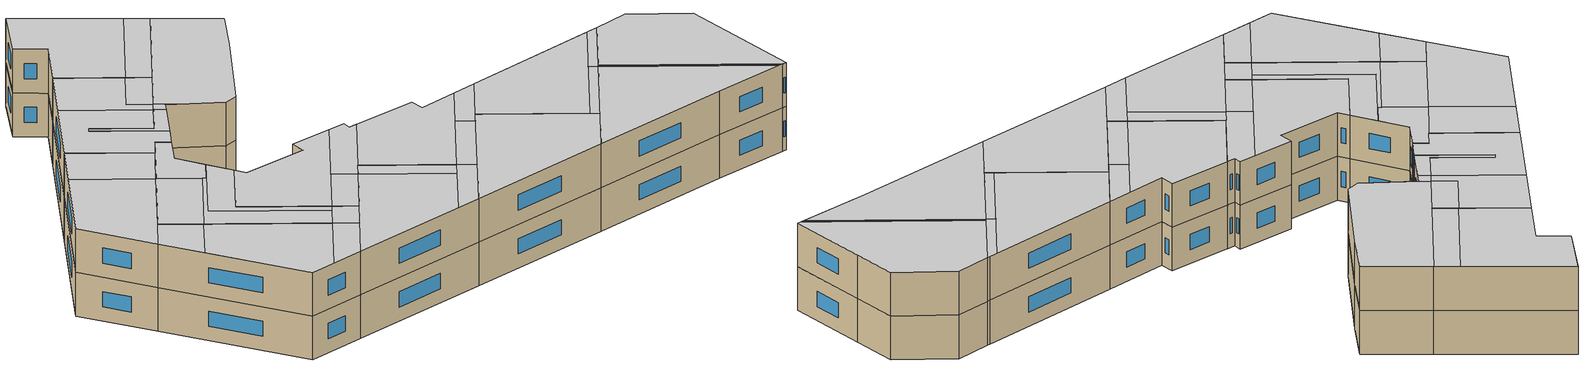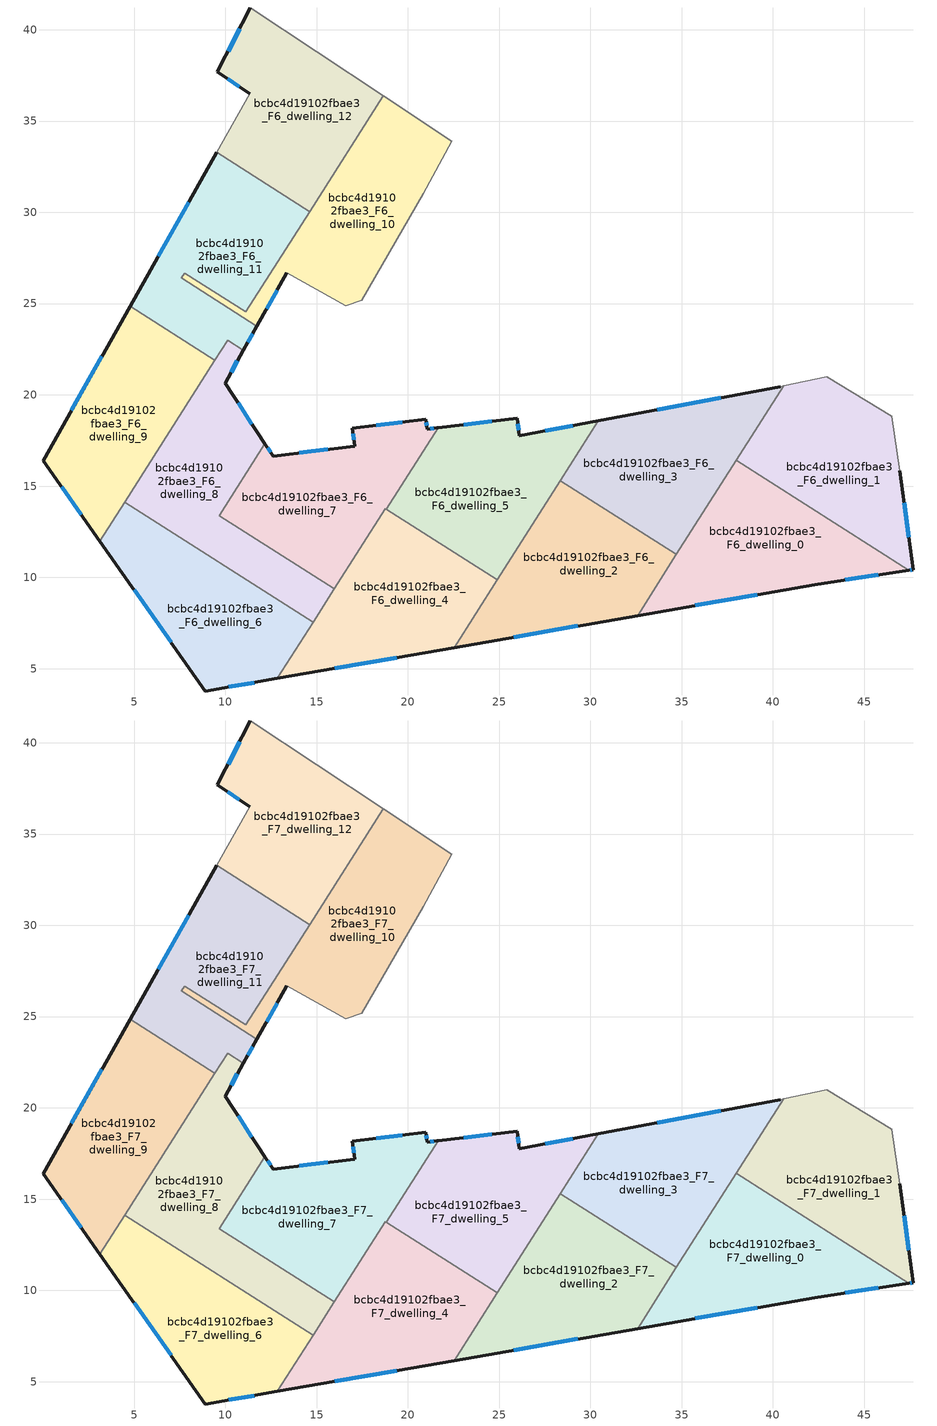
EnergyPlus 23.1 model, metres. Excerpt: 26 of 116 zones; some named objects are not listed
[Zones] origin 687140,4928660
bcbc4d19102fbae3_F6_dwelling_0
 floor to bcbc4d19102fbae3_F5_dwelling_0 (EU_floor_Construction): 47.45,10.39 42.3,9.61 32.59,7.91 38,16.41 z18
 wall outside (EU_wall_Construction): 32.59,7.91 42.3,9.61 47.45,10.39 z18:21
 wall to bcbc4d19102fbae3_F6_dwelling_1 (EU_wall_Construction): 47.45,10.39 38,16.41 z18:21
 wall to bcbc4d19102fbae3_F6_dwelling_3 (EU_wall_Construction): 38,16.41 34.72,11.26 z18:21
 wall to bcbc4d19102fbae3_F6_dwelling_2 (EU_wall_Construction): 34.72,11.26 32.59,7.91 z18:21
 window (EU_Window_Construction): 43.98,9.86 45.78,10.13 / 35.75,8.46 39.14,9.05 z18.98:20.02
bcbc4d19102fbae3_F6_dwelling_1
 floor to bcbc4d19102fbae3_F5_dwelling_1 (EU_floor_Construction): 46.51,18.82 46.95,15.85 47.69,10.42 47.45,10.39 38,16.41 40.6,20.5 42.95,20.98 z18
 wall outside (EU_wall_Construction): 47.45,10.39 47.69,10.42 46.95,15.85 z18:21
 wall adiabatic (EU_wall_Construction): 46.95,15.85 46.51,18.82 42.95,20.98 40.6,20.5 z18:21
 wall to bcbc4d19102fbae3_F6_dwelling_3 (EU_wall_Construction): 40.6,20.5 38,16.41 z18:21
 window (EU_Window_Construction): 47.45,12.19 47.19,14.09 / 47.53,10.4 47.61,10.41 z18.98:20.02
bcbc4d19102fbae3_F6_dwelling_10
 floor to bcbc4d19102fbae3_F5_dwelling_10 (EU_floor_Construction): 22.4,33.89 20.85,31.01 17.48,25.2 16.6,24.88 13.36,26.7 11.73,23.77 7.6,26.4 7.77,26.67 11.12,24.54 18.65,36.38 z18
 wall outside (EU_wall_Construction): 11.73,23.77 13.36,26.7 z18:21
 wall adiabatic (EU_wall_Construction): 13.36,26.7 16.6,24.88 17.48,25.2 20.85,31.01 22.4,33.89 18.65,36.38 z18:21
 wall to bcbc4d19102fbae3_F6_dwelling_11 (EU_wall_Construction): 14.62,30.04 11.12,24.54 7.77,26.67 7.6,26.4 11.73,23.77 z18:21
 wall to bcbc4d19102fbae3_F6_dwelling_12 (EU_wall_Construction): 18.65,36.38 14.62,30.04 z18:21
 window (EU_Window_Construction): 12.26,24.72 12.83,25.74 z18.98:20.02
bcbc4d19102fbae3_F6_dwelling_11
 floor to bcbc4d19102fbae3_F5_dwelling_11 (EU_floor_Construction): 14.62,30.04 11.12,24.54 7.77,26.67 7.6,26.4 11.73,23.77 11,22.45 10.14,23 9.43,21.89 4.79,24.85 9.53,33.28 z18
 wall outside (EU_wall_Construction): 11,22.45 11.73,23.77 / 9.53,33.28 4.79,24.85 z18:21
 wall to bcbc4d19102fbae3_F6_dwelling_8 (EU_wall_Construction): 9.43,21.89 10.14,23 11,22.45 z18:21
 wall to bcbc4d19102fbae3_F6_dwelling_9 (EU_wall_Construction): 4.79,24.85 9.43,21.89 z18:21
 wall to bcbc4d19102fbae3_F6_dwelling_12 (EU_wall_Construction): 14.62,30.04 9.53,33.28 z18:21
 window (EU_Window_Construction): 11.24,22.88 11.49,23.34 / 7.99,30.54 6.33,27.59 z18.98:20.02
bcbc4d19102fbae3_F6_dwelling_12
 floor to bcbc4d19102fbae3_F5_dwelling_12 (EU_floor_Construction): 18.65,36.38 14.62,30.04 9.53,33.28 11.34,36.5 9.56,37.7 11.37,41.19 z18
 wall outside (EU_wall_Construction): 11.37,41.19 9.56,37.7 11.34,36.5 z18:21
 wall adiabatic (EU_wall_Construction): 11.34,36.5 9.53,33.28 / 18.65,36.38 11.37,41.19 z18:21
 window (EU_Window_Construction): 10.14,37.31 10.77,36.89 / 10.79,40.06 10.15,38.83 z18.98:20.02
bcbc4d19102fbae3_F6_dwelling_2
 floor to bcbc4d19102fbae3_F5_dwelling_2 (EU_floor_Construction): 34.72,11.26 32.59,7.91 22.53,6.15 28.36,15.31 z18
 wall outside (EU_wall_Construction): 22.53,6.15 32.59,7.91 z18:21
 wall to bcbc4d19102fbae3_F6_dwelling_3 (EU_wall_Construction): 34.72,11.26 28.36,15.31 z18:21
 wall to bcbc4d19102fbae3_F6_dwelling_5 (EU_wall_Construction): 28.36,15.31 24.89,9.86 z18:21
 wall to bcbc4d19102fbae3_F6_dwelling_4 (EU_wall_Construction): 24.89,9.86 22.53,6.15 z18:21
 window (EU_Window_Construction): 25.8,6.72 29.32,7.34 z18.98:20.02
bcbc4d19102fbae3_F6_dwelling_3
 floor to bcbc4d19102fbae3_F5_dwelling_3 (EU_floor_Construction): 40.6,20.5 34.72,11.26 28.36,15.31 30.44,18.57 40.39,20.45 z18
 wall outside (EU_wall_Construction): 40.39,20.45 30.44,18.57 z18:21
 wall adiabatic (EU_wall_Construction): 40.6,20.5 40.39,20.45 z18:21
 wall to bcbc4d19102fbae3_F6_dwelling_5 (EU_wall_Construction): 30.44,18.57 28.36,15.31 z18:21
 window (EU_Window_Construction): 37.16,19.84 33.67,19.18 z18.98:20.02
bcbc4d19102fbae3_F6_dwelling_4
 floor to bcbc4d19102fbae3_F5_dwelling_4 (EU_floor_Construction): 24.89,9.86 22.53,6.15 12.86,4.46 18.78,13.75 z18
 wall outside (EU_wall_Construction): 12.86,4.46 22.53,6.15 z18:21
 wall to bcbc4d19102fbae3_F6_dwelling_7 (EU_wall_Construction): 18.82,13.73 18.78,13.75 15.98,9.36 z18:21
 wall to bcbc4d19102fbae3_F6_dwelling_5 (EU_wall_Construction): 24.89,9.86 18.82,13.73 z18:21
 wall to bcbc4d19102fbae3_F6_dwelling_6 (EU_wall_Construction): 14.81,7.53 12.86,4.46 z18:21
 wall to bcbc4d19102fbae3_F6_dwelling_8 (EU_wall_Construction): 15.98,9.36 14.81,7.53 z18:21
 window (EU_Window_Construction): 16,5.01 19.39,5.6 z18.98:20.02
bcbc4d19102fbae3_F6_dwelling_5
 floor to bcbc4d19102fbae3_F5_dwelling_5 (EU_floor_Construction): 30.44,18.57 24.89,9.86 18.82,13.73 21.66,18.2 25.99,18.72 26.11,17.75 z18
 wall outside (EU_wall_Construction): 30.44,18.57 26.11,17.75 25.99,18.72 21.66,18.2 z18:21
 wall to bcbc4d19102fbae3_F6_dwelling_7 (EU_wall_Construction): 21.66,18.2 18.82,13.73 z18:21
 window (EU_Window_Construction): 26.07,18.07 26.03,18.41 / 29.03,18.31 27.52,18.02 / 24.58,18.55 23.07,18.37 z18.98:20.02
bcbc4d19102fbae3_F6_dwelling_6
 floor to bcbc4d19102fbae3_F5_dwelling_6 (EU_floor_Construction): 14.81,7.53 12.86,4.46 8.91,3.78 3.13,11.99 4.48,14.11 z18
 wall outside (EU_wall_Construction): 3.13,11.99 8.91,3.78 12.86,4.46 z18:21
 wall to bcbc4d19102fbae3_F6_dwelling_8 (EU_wall_Construction): 14.81,7.53 4.48,14.11 z18:21
 wall to bcbc4d19102fbae3_F6_dwelling_9 (EU_wall_Construction): 4.48,14.11 3.13,11.99 z18:21
 window (EU_Window_Construction): 5.01,9.32 7.03,6.45 / 10.2,4 11.58,4.24 z18.98:20.02
bcbc4d19102fbae3_F6_dwelling_7
 floor to bcbc4d19102fbae3_F5_dwelling_7 (EU_floor_Construction): 21.66,18.2 18.82,13.73 18.78,13.75 15.98,9.36 9.67,13.38 12.17,17.33 12.62,16.64 17.05,17.18 17.08,17.18 17.08,17.22 16.96,18.17 20.99,18.67 21.06,18.12 21.6,18.19 z18
 wall outside (EU_wall_Construction): 21.66,18.2 21.6,18.19 21.06,18.12 20.99,18.67 16.96,18.17 17.08,17.22 17.08,17.18 17.05,17.18 12.62,16.64 12.17,17.33 z18:21
 wall to bcbc4d19102fbae3_F6_dwelling_8 (EU_wall_Construction): 12.17,17.33 9.67,13.38 15.98,9.36 z18:21
 window (EU_Window_Construction): 12.48,16.87 12.32,17.1 / 15.61,17.01 14.06,16.82 / 17,17.87 17.04,17.53 / 19.68,18.51 18.27,18.33 / 21.04,18.3 21.02,18.49 / 21.42,18.17 21.24,18.15 z18.98:20.02
bcbc4d19102fbae3_F6_dwelling_8
 floor to bcbc4d19102fbae3_F5_dwelling_8 (EU_floor_Construction): 11,22.45 9.98,20.63 12.17,17.33 9.67,13.38 15.98,9.36 14.81,7.53 4.48,14.11 10.14,23 z18
 wall outside (EU_wall_Construction): 12.17,17.33 9.98,20.63 11,22.45 z18:21
 wall to bcbc4d19102fbae3_F6_dwelling_9 (EU_wall_Construction): 9.43,21.89 4.48,14.11 z18:21
 window (EU_Window_Construction): 10.31,21.23 10.67,21.86 / 11.46,18.4 10.7,19.56 z18.98:20.02
bcbc4d19102fbae3_F6_dwelling_9
 floor to bcbc4d19102fbae3_F5_dwelling_9 (EU_floor_Construction): 9.43,21.89 3.13,11.99 0.02,16.39 4.79,24.85 z18
 wall outside (EU_wall_Construction): 4.79,24.85 0.02,16.39 3.13,11.99 z18:21
 window (EU_Window_Construction): 3.24,22.1 1.57,19.15 / 1.03,14.96 2.12,13.42 z18.98:20.02
bcbc4d19102fbae3_F7_dwelling_0
 floor to bcbc4d19102fbae3_F6_dwelling_0 (EU_floor_Construction): 47.45,10.39 42.3,9.61 32.59,7.91 38,16.41 z21
 wall outside (EU_wall_Construction): 32.59,7.91 42.3,9.61 47.45,10.39 z21:24
 wall to bcbc4d19102fbae3_F7_dwelling_1 (EU_wall_Construction): 47.45,10.39 38,16.41 z21:24
 wall to bcbc4d19102fbae3_F7_dwelling_3 (EU_wall_Construction): 38,16.41 34.72,11.26 z21:24
 wall to bcbc4d19102fbae3_F7_dwelling_2 (EU_wall_Construction): 34.72,11.26 32.59,7.91 z21:24
 window (EU_Window_Construction): 43.98,9.86 45.78,10.13 / 35.75,8.46 39.14,9.05 z21.98:23.02
 ceiling adiabatic (EU_roof_Construction): 47.22,10.35 37.91,16.27 32.59,7.91 42.3,9.61 z24
 ceiling to bcbc4d19102fbae3_F8_dwelling_1 (EU_floor_Construction): 47.45,10.39 38,16.41 37.91,16.27 47.22,10.35 z24
bcbc4d19102fbae3_F7_dwelling_1
 floor to bcbc4d19102fbae3_F6_dwelling_1 (EU_floor_Construction): 46.51,18.82 46.95,15.85 47.69,10.42 47.45,10.39 38,16.41 40.6,20.5 42.95,20.98 z21
 wall outside (EU_wall_Construction): 47.45,10.39 47.69,10.42 46.95,15.85 z21:24
 wall adiabatic (EU_wall_Construction): 46.95,15.85 46.51,18.82 42.95,20.98 40.6,20.5 z21:24
 wall to bcbc4d19102fbae3_F7_dwelling_3 (EU_wall_Construction): 40.6,20.5 38,16.41 z21:24
 window (EU_Window_Construction): 47.45,12.19 47.19,14.09 / 47.53,10.4 47.61,10.41 z21.98:23.02
 ceiling to bcbc4d19102fbae3_F8_dwelling_1 (EU_floor_Construction): 47.69,10.42 46.95,15.85 46.51,18.82 42.95,20.98 40.6,20.5 38,16.41 47.45,10.39 z24
 roof outside (EU_roof_Construction): 47.69,10.42 46.95,15.85 46.51,18.82 42.95,20.98 40.6,20.5 42.95,20.98 46.51,18.82 46.95,15.85 z24
bcbc4d19102fbae3_F7_dwelling_10
 floor to bcbc4d19102fbae3_F6_dwelling_10 (EU_floor_Construction): 22.4,33.89 20.85,31.01 17.48,25.2 16.6,24.88 13.36,26.7 11.73,23.77 7.6,26.4 7.77,26.67 11.12,24.54 18.65,36.38 z21
 wall outside (EU_wall_Construction): 11.73,23.77 13.36,26.7 z21:24
 wall adiabatic (EU_wall_Construction): 13.36,26.7 16.6,24.88 17.48,25.2 20.85,31.01 22.4,33.89 18.65,36.38 z21:24
 wall to bcbc4d19102fbae3_F7_dwelling_11 (EU_wall_Construction): 14.62,30.04 11.12,24.54 7.77,26.67 7.6,26.4 11.73,23.77 z21:24
 wall to bcbc4d19102fbae3_F7_dwelling_12 (EU_wall_Construction): 18.65,36.38 14.62,30.04 z21:24
 window (EU_Window_Construction): 12.26,24.72 12.83,25.74 z21.98:23.02
 ceiling to bcbc4d19102fbae3_F8_dwelling_9 (EU_floor_Construction): 17.48,25.19 20.85,31.01 22.4,33.89 18.65,36.37 12.77,27.13 14,26.34 16.6,24.88 z24
 ceiling to bcbc4d19102fbae3_F8_dwelling_10 (EU_floor_Construction): 11.73,23.77 13.03,26.1 12.38,26.51 11.12,24.54 7.77,26.67 7.6,26.4 z24
 ceiling to bcbc4d19102fbae3_F8_dwelling_11 (EU_floor_Construction): 14,26.34 12.77,27.13 12.38,26.51 13.03,26.1 13.36,26.7 z24
bcbc4d19102fbae3_F7_dwelling_11
 floor to bcbc4d19102fbae3_F6_dwelling_11 (EU_floor_Construction): 14.62,30.04 11.12,24.54 7.77,26.67 7.6,26.4 11.73,23.77 11,22.45 10.14,23 9.43,21.89 4.79,24.85 9.53,33.28 z21
 wall outside (EU_wall_Construction): 11,22.45 11.73,23.77 / 9.53,33.28 4.79,24.85 z21:24
 wall to bcbc4d19102fbae3_F7_dwelling_8 (EU_wall_Construction): 9.43,21.89 10.14,23 11,22.45 z21:24
 wall to bcbc4d19102fbae3_F7_dwelling_9 (EU_wall_Construction): 4.79,24.85 9.43,21.89 z21:24
 wall to bcbc4d19102fbae3_F7_dwelling_12 (EU_wall_Construction): 14.62,30.04 9.53,33.28 z21:24
 window (EU_Window_Construction): 11.24,22.88 11.49,23.34 / 7.99,30.54 6.33,27.59 z21.98:23.02
 ceiling to bcbc4d19102fbae3_F8_dwelling_10 (EU_floor_Construction): 11,22.45 11.73,23.77 7.6,26.4 7.77,26.67 11.12,24.54 12.38,26.51 7.48,29.63 4.79,24.85 9.43,21.89 10.14,23 z24
 ceiling to bcbc4d19102fbae3_F8_dwelling_9 (EU_floor_Construction): 12.77,27.13 14.62,30.04 13.25,30.92 11.39,28 z24
 ceiling to bcbc4d19102fbae3_F8_dwelling_11 (EU_floor_Construction): 12.77,27.13 11.39,28 13.25,30.92 9.53,33.28 7.48,29.63 12.38,26.51 z24
bcbc4d19102fbae3_F7_dwelling_12
 floor to bcbc4d19102fbae3_F6_dwelling_12 (EU_floor_Construction): 18.65,36.38 14.62,30.04 9.53,33.28 11.34,36.5 9.56,37.7 11.37,41.19 z21
 wall outside (EU_wall_Construction): 11.37,41.19 9.56,37.7 11.34,36.5 z21:24
 wall adiabatic (EU_wall_Construction): 11.34,36.5 9.53,33.28 / 18.65,36.38 11.37,41.19 z21:24
 window (EU_Window_Construction): 10.14,37.31 10.77,36.89 / 10.79,40.06 10.15,38.83 z21.98:23.02
 ceiling to bcbc4d19102fbae3_F8_dwelling_11 (EU_floor_Construction): 13.25,30.92 17.3,37.27 11.37,41.19 9.56,37.7 11.34,36.5 9.53,33.28 z24
 ceiling to bcbc4d19102fbae3_F8_dwelling_9 (EU_floor_Construction): 14.62,30.04 18.65,36.37 17.3,37.27 13.25,30.92 z24
bcbc4d19102fbae3_F7_dwelling_2
 floor to bcbc4d19102fbae3_F6_dwelling_2 (EU_floor_Construction): 34.72,11.26 32.59,7.91 22.53,6.15 28.36,15.31 z21
 wall outside (EU_wall_Construction): 22.53,6.15 32.59,7.91 z21:24
 wall to bcbc4d19102fbae3_F7_dwelling_3 (EU_wall_Construction): 34.72,11.26 28.36,15.31 z21:24
 wall to bcbc4d19102fbae3_F7_dwelling_5 (EU_wall_Construction): 28.36,15.31 24.89,9.86 z21:24
 wall to bcbc4d19102fbae3_F7_dwelling_4 (EU_wall_Construction): 24.89,9.86 22.53,6.15 z21:24
 window (EU_Window_Construction): 25.8,6.72 29.32,7.34 z21.98:23.02
 ceiling adiabatic (EU_roof_Construction): 32.59,7.91 34.72,11.26 28.36,15.31 22.53,6.15 z24
bcbc4d19102fbae3_F7_dwelling_3
 floor to bcbc4d19102fbae3_F6_dwelling_3 (EU_floor_Construction): 40.6,20.5 34.72,11.26 28.36,15.31 30.44,18.57 40.39,20.45 z21
 wall outside (EU_wall_Construction): 40.39,20.45 30.44,18.57 z21:24
 wall adiabatic (EU_wall_Construction): 40.6,20.5 40.39,20.45 z21:24
 wall to bcbc4d19102fbae3_F7_dwelling_5 (EU_wall_Construction): 30.44,18.57 28.36,15.31 z21:24
 window (EU_Window_Construction): 37.16,19.84 33.67,19.18 z21.98:23.02
 ceiling to bcbc4d19102fbae3_F8_dwelling_3 (EU_floor_Construction): 34.19,11.59 39.76,20.33 30.44,18.57 28.36,15.31 z24
 ceiling adiabatic (EU_roof_Construction): 34.72,11.26 37.91,16.27 37.39,16.61 34.19,11.59 z24
 ceiling to bcbc4d19102fbae3_F8_dwelling_1 (EU_floor_Construction): 37.91,16.27 40.6,20.5 40.39,20.45 39.76,20.33 37.39,16.61 z24
bcbc4d19102fbae3_F7_dwelling_4
 floor to bcbc4d19102fbae3_F6_dwelling_4 (EU_floor_Construction): 24.89,9.86 22.53,6.15 12.86,4.46 18.78,13.75 z21
 wall outside (EU_wall_Construction): 12.86,4.46 22.53,6.15 z21:24
 wall to bcbc4d19102fbae3_F7_dwelling_7 (EU_wall_Construction): 18.82,13.73 18.78,13.75 15.98,9.36 z21:24
 wall to bcbc4d19102fbae3_F7_dwelling_5 (EU_wall_Construction): 24.89,9.86 18.82,13.73 z21:24
 wall to bcbc4d19102fbae3_F7_dwelling_6 (EU_wall_Construction): 14.81,7.53 12.86,4.46 z21:24
 wall to bcbc4d19102fbae3_F7_dwelling_8 (EU_wall_Construction): 15.98,9.36 14.81,7.53 z21:24
 window (EU_Window_Construction): 16,5.01 19.39,5.6 z21.98:23.02
 ceiling to bcbc4d19102fbae3_F8_dwelling_4 (EU_floor_Construction): 20.84,5.86 23.22,9.59 18.17,12.8 12.86,4.46 z24
 ceiling to bcbc4d19102fbae3_F8_dwelling_5 (EU_floor_Construction): 23.22,9.59 23.82,10.54 18.82,13.73 18.78,13.75 18.17,12.8 z24
 ceiling adiabatic (EU_roof_Construction): 22.53,6.15 24.89,9.86 23.82,10.54 20.84,5.86 z24
bcbc4d19102fbae3_F7_dwelling_5
 floor to bcbc4d19102fbae3_F6_dwelling_5 (EU_floor_Construction): 30.44,18.57 24.89,9.86 18.82,13.73 21.66,18.2 25.99,18.72 26.11,17.75 z21
 wall outside (EU_wall_Construction): 30.44,18.57 26.11,17.75 25.99,18.72 21.66,18.2 z21:24
 wall to bcbc4d19102fbae3_F7_dwelling_7 (EU_wall_Construction): 21.66,18.2 18.82,13.73 z21:24
 window (EU_Window_Construction): 26.07,18.07 26.03,18.41 / 29.03,18.31 27.52,18.02 / 24.58,18.55 23.07,18.37 z21.98:23.02
 ceiling to bcbc4d19102fbae3_F8_dwelling_5 (EU_floor_Construction): 23.82,10.54 28.73,18.25 26.11,17.75 25.99,18.72 21.66,18.2 18.82,13.73 z24
 ceiling adiabatic (EU_roof_Construction): 24.89,9.86 27.89,14.57 26.82,15.25 23.82,10.54 z24
 ceiling to bcbc4d19102fbae3_F8_dwelling_3 (EU_floor_Construction): 27.89,14.57 30.44,18.57 28.73,18.25 26.82,15.25 z24
bcbc4d19102fbae3_F7_dwelling_6
 floor to bcbc4d19102fbae3_F6_dwelling_6 (EU_floor_Construction): 14.81,7.53 12.86,4.46 8.91,3.78 3.13,11.99 4.48,14.11 z21
 wall outside (EU_wall_Construction): 3.13,11.99 8.91,3.78 12.86,4.46 z21:24
 wall to bcbc4d19102fbae3_F7_dwelling_8 (EU_wall_Construction): 14.81,7.53 4.48,14.11 z21:24
 wall to bcbc4d19102fbae3_F7_dwelling_9 (EU_wall_Construction): 4.48,14.11 3.13,11.99 z21:24
 window (EU_Window_Construction): 5.01,9.32 7.03,6.45 / 10.2,4 11.58,4.24 z21.98:23.02
 ceiling to bcbc4d19102fbae3_F8_dwelling_6 (EU_floor_Construction): 10.64,4.08 13.41,8.43 6.85,12.6 4.87,9.51 8.91,3.78 z24
 ceiling to bcbc4d19102fbae3_F8_dwelling_8 (EU_floor_Construction): 4.87,9.51 6.85,12.6 4.48,14.11 3.13,11.99 z24
 ceiling adiabatic (EU_roof_Construction): 12.86,4.46 14.81,7.53 13.41,8.43 10.64,4.08 z24
bcbc4d19102fbae3_F7_dwelling_7
 floor to bcbc4d19102fbae3_F6_dwelling_7 (EU_floor_Construction): 21.66,18.2 18.82,13.73 18.78,13.75 15.98,9.36 9.67,13.38 12.17,17.33 12.62,16.64 17.05,17.18 17.08,17.18 17.08,17.22 16.96,18.17 20.99,18.67 21.06,18.12 21.6,18.19 z21
 wall outside (EU_wall_Construction): 21.66,18.2 21.6,18.19 21.06,18.12 20.99,18.67 16.96,18.17 17.08,17.22 17.08,17.18 17.05,17.18 12.62,16.64 12.17,17.33 z21:24
 wall to bcbc4d19102fbae3_F7_dwelling_8 (EU_wall_Construction): 12.17,17.33 9.67,13.38 15.98,9.36 z21:24
 window (EU_Window_Construction): 12.48,16.87 12.32,17.1 / 15.61,17.01 14.06,16.82 / 17,17.87 17.04,17.53 / 19.68,18.51 18.27,18.33 / 21.04,18.3 21.02,18.49 / 21.42,18.17 21.24,18.15 z21.98:23.02
 ceiling to bcbc4d19102fbae3_F8_dwelling_7 (EU_floor_Construction): 14.58,10.26 19.84,18.52 16.96,18.17 17.08,17.22 17.08,17.18 12.62,16.64 12.17,17.32 9.67,13.38 z24
 ceiling to bcbc4d19102fbae3_F8_dwelling_5 (EU_floor_Construction): 18.82,13.73 21.66,18.2 21.06,18.12 20.99,18.66 19.84,18.52 16.77,13.7 18.17,12.8 18.78,13.75 z24
 ceiling to bcbc4d19102fbae3_F8_dwelling_4 (EU_floor_Construction): 15.98,9.36 18.17,12.8 16.77,13.7 14.58,10.26 z24
bcbc4d19102fbae3_F7_dwelling_8
 floor to bcbc4d19102fbae3_F6_dwelling_8 (EU_floor_Construction): 11,22.45 9.98,20.63 12.17,17.33 9.67,13.38 15.98,9.36 14.81,7.53 4.48,14.11 10.14,23 z21
 wall outside (EU_wall_Construction): 12.17,17.33 9.98,20.63 11,22.45 z21:24
 wall to bcbc4d19102fbae3_F7_dwelling_9 (EU_wall_Construction): 9.43,21.89 4.48,14.11 z21:24
 window (EU_Window_Construction): 10.31,21.23 10.67,21.86 / 11.46,18.4 10.7,19.56 z21.98:23.02
 ceiling to bcbc4d19102fbae3_F8_dwelling_8 (EU_floor_Construction): 6.85,12.6 9.99,17.54 7.62,19.05 4.48,14.11 z24
 ceiling to bcbc4d19102fbae3_F8_dwelling_6 (EU_floor_Construction): 13.41,8.43 14.28,9.79 7.93,13.84 11.14,18.89 10.2,17.41 9.99,17.54 6.85,12.6 z24
 ceiling to bcbc4d19102fbae3_F8_dwelling_7 (EU_floor_Construction): 14.28,9.79 14.58,10.26 9.67,13.38 12.17,17.32 11.14,18.89 7.93,13.84 z24
 ceiling to bcbc4d19102fbae3_F8_dwelling_10 (EU_floor_Construction): 10.2,17.41 11.14,18.89 9.98,20.63 11,22.45 10.14,23 7.62,19.05 9.99,17.54 z24
 ceiling to bcbc4d19102fbae3_F8_dwelling_4 (EU_floor_Construction): 14.81,7.53 15.98,9.36 14.58,10.26 13.41,8.43 z24
bcbc4d19102fbae3_F7_dwelling_9
 floor to bcbc4d19102fbae3_F6_dwelling_9 (EU_floor_Construction): 9.43,21.89 3.13,11.99 0.02,16.39 4.79,24.85 z21
 wall outside (EU_wall_Construction): 4.79,24.85 0.02,16.39 3.13,11.99 z21:24
 window (EU_Window_Construction): 3.24,22.1 1.57,19.15 / 1.03,14.96 2.12,13.42 z21.98:23.02
 ceiling to bcbc4d19102fbae3_F8_dwelling_10 (EU_floor_Construction): 7.62,19.05 9.43,21.89 4.79,24.85 3.13,21.91 z24
 ceiling to bcbc4d19102fbae3_F8_dwelling_8 (EU_floor_Construction): 3.13,11.99 7.62,19.05 3.13,21.91 0.02,16.39 z24
[Building]
EU S2 Campaign: North Axis=0; Terrain=City; Solar Distribution=FullExterior
[Site:Location]
Bologna: Latitude=44.5; Longitude=11.25; Time Zone=1; Elevation=37
[SizingPeriod:WeatherFileDays]
AnnualSizingPeriod: Begin Month=1; Begin Day of Month=1; End Month=12; End Day of Month=31; Day of Week for Start Day=Monday; Use Weather File Daylight Saving Period=No; Use Weather File Rain and Snow Indicators=No
[MATERIAL]
EU_InternalMass_Material: Roughness=MediumRough; Thickness=0.1; Conductivity=1; Density=1800; Specific Heat=900; Thermal Absorptance=0.9; Solar Absorptance=0.7; Visible Absorptance=0.7
[MATERIAL:NOMASS] Roughness=MediumRough; Thermal Absorptance=0.9; Solar Absorptance=0.7; Visible Absorptance=0.7
Name | Thermal Resistance
EU_wall_NoMass | 0.905828
EU_roof_NoMass | 0.37593
EU_floor_NoMass | 0.67114
[WINDOWMATERIAL:SIMPLEGLAZINGSYSTEM]
EU_Window_SimpleGlazing: UFactor=4.52486; Solar Heat Gain Coefficient=0.85; Visible Transmittance=0.85
[CONSTRUCTION]
EU_wall_Construction: EU_wall_NoMass
EU_roof_Construction: EU_roof_NoMass
EU_floor_Construction: EU_floor_NoMass
EU_Window_Construction: EU_Window_SimpleGlazing
EU_InternalMass_Construction: EU_InternalMass_Material
[ZONE] Type=1; Multiplier=1; Ceiling Height=autocalculate; Floor Area=autocalculate; Part of Total Floor Area=Yes
Name | Volume
bcbc4d19102fbae3_F6_dwelling_0; bcbc4d19102fbae3_F7_dwelling_0; bcbc4d19102fbae3_F6_dwelling_12; bcbc4d19102fbae3_F7_dwelling_12 | 167.64
bcbc4d19102fbae3_F6_dwelling_1; bcbc4d19102fbae3_F7_dwelling_1 | 167.637
bcbc4d19102fbae3_F6_dwelling_10; bcbc4d19102fbae3_F7_dwelling_10 | 168.234
bcbc4d19102fbae3_F6_dwelling_11; bcbc4d19102fbae3_F7_dwelling_11 | 167.92
bcbc4d19102fbae3_F6_dwelling_2; bcbc4d19102fbae3_F7_dwelling_2 | 167.627
bcbc4d19102fbae3_F6_dwelling_3; bcbc4d19102fbae3_F7_dwelling_3 | 167.615
bcbc4d19102fbae3_F6_dwelling_4; bcbc4d19102fbae3_F7_dwelling_4 | 167.6
bcbc4d19102fbae3_F6_dwelling_5; bcbc4d19102fbae3_F7_dwelling_5 | 166.841
bcbc4d19102fbae3_F6_dwelling_6; bcbc4d19102fbae3_F7_dwelling_6 | 167.644
bcbc4d19102fbae3_F6_dwelling_7; bcbc4d19102fbae3_F7_dwelling_7 | 167.226
bcbc4d19102fbae3_F6_dwelling_8; bcbc4d19102fbae3_F7_dwelling_8 | 167.625
bcbc4d19102fbae3_F6_dwelling_9; bcbc4d19102fbae3_F7_dwelling_9 | 167.924
[INTERNALMASS] Construction=EU_InternalMass_Construction
Name | Zone or ZoneList | Surface Area
bcbc4d19102fbae3_F6_dwelling_0_EU_InternalMass | bcbc4d19102fbae3_F6_dwelling_0 | 55.8769
bcbc4d19102fbae3_F6_dwelling_1_EU_InternalMass | bcbc4d19102fbae3_F6_dwelling_1 | 55.8792
bcbc4d19102fbae3_F6_dwelling_2_EU_InternalMass | bcbc4d19102fbae3_F6_dwelling_2 | 55.8777
bcbc4d19102fbae3_F6_dwelling_3_EU_InternalMass | bcbc4d19102fbae3_F6_dwelling_3 | 55.8743
bcbc4d19102fbae3_F6_dwelling_4_EU_InternalMass | bcbc4d19102fbae3_F6_dwelling_4 | 55.8696
bcbc4d19102fbae3_F6_dwelling_5_EU_InternalMass | bcbc4d19102fbae3_F6_dwelling_5 | 55.616
bcbc4d19102fbae3_F6_dwelling_6_EU_InternalMass | bcbc4d19102fbae3_F6_dwelling_6 | 55.8802
bcbc4d19102fbae3_F6_dwelling_7_EU_InternalMass | bcbc4d19102fbae3_F6_dwelling_7 | 55.7405
bcbc4d19102fbae3_F6_dwelling_8_EU_InternalMass | bcbc4d19102fbae3_F6_dwelling_8 | 55.8759
bcbc4d19102fbae3_F6_dwelling_9_EU_InternalMass | bcbc4d19102fbae3_F6_dwelling_9 | 55.9736
bcbc4d19102fbae3_F6_dwelling_10_EU_InternalMass | bcbc4d19102fbae3_F6_dwelling_10 | 56.0781
bcbc4d19102fbae3_F6_dwelling_11_EU_InternalMass | bcbc4d19102fbae3_F6_dwelling_11 | 55.9729
bcbc4d19102fbae3_F6_dwelling_12_EU_InternalMass | bcbc4d19102fbae3_F6_dwelling_12 | 55.8787
bcbc4d19102fbae3_F7_dwelling_0_EU_InternalMass | bcbc4d19102fbae3_F7_dwelling_0 | 55.8769
bcbc4d19102fbae3_F7_dwelling_1_EU_InternalMass | bcbc4d19102fbae3_F7_dwelling_1 | 55.8792
bcbc4d19102fbae3_F7_dwelling_2_EU_InternalMass | bcbc4d19102fbae3_F7_dwelling_2 | 55.8777
bcbc4d19102fbae3_F7_dwelling_3_EU_InternalMass | bcbc4d19102fbae3_F7_dwelling_3 | 55.8743
bcbc4d19102fbae3_F7_dwelling_4_EU_InternalMass | bcbc4d19102fbae3_F7_dwelling_4 | 55.8696
bcbc4d19102fbae3_F7_dwelling_5_EU_InternalMass | bcbc4d19102fbae3_F7_dwelling_5 | 55.616
bcbc4d19102fbae3_F7_dwelling_6_EU_InternalMass | bcbc4d19102fbae3_F7_dwelling_6 | 55.8802
bcbc4d19102fbae3_F7_dwelling_7_EU_InternalMass | bcbc4d19102fbae3_F7_dwelling_7 | 55.7405
bcbc4d19102fbae3_F7_dwelling_8_EU_InternalMass | bcbc4d19102fbae3_F7_dwelling_8 | 55.8759
bcbc4d19102fbae3_F7_dwelling_9_EU_InternalMass | bcbc4d19102fbae3_F7_dwelling_9 | 55.9736
bcbc4d19102fbae3_F7_dwelling_10_EU_InternalMass | bcbc4d19102fbae3_F7_dwelling_10 | 56.0781
bcbc4d19102fbae3_F7_dwelling_11_EU_InternalMass | bcbc4d19102fbae3_F7_dwelling_11 | 55.9729
bcbc4d19102fbae3_F7_dwelling_12_EU_InternalMass | bcbc4d19102fbae3_F7_dwelling_12 | 55.8787
[OTHEREQUIPMENT] Fuel Type=Electricity; Design Level Calculation Method=Watts/Area; Power per Zone Floor Area=1; Fraction Latent=0; Fraction Radiant=0; Fraction Lost=0; Carbon Dioxide Generation Rate=0; EndUse Subcategory=EU_Step8_InternalGains
Name | Zone or ZoneList or Space or SpaceList | Schedule
EU_Step8_InternalGain_bcbc4d19102fbae3_F6_dwelling_0_f000 | bcbc4d19102fbae3_F6_dwelling_0 | EU_Step8_GainSchedule_bcbc4d19102fbae3_F6_dwelling_0_f000
EU_Step8_InternalGain_bcbc4d19102fbae3_F6_dwelling_1_f000 | bcbc4d19102fbae3_F6_dwelling_1 | EU_Step8_GainSchedule_bcbc4d19102fbae3_F6_dwelling_1_f000
EU_Step8_InternalGain_bcbc4d19102fbae3_F6_dwelling_2_f000 | bcbc4d19102fbae3_F6_dwelling_2 | EU_Step8_GainSchedule_bcbc4d19102fbae3_F6_dwelling_2_f000
EU_Step8_InternalGain_bcbc4d19102fbae3_F6_dwelling_3_f000 | bcbc4d19102fbae3_F6_dwelling_3 | EU_Step8_GainSchedule_bcbc4d19102fbae3_F6_dwelling_3_f000
EU_Step8_InternalGain_bcbc4d19102fbae3_F6_dwelling_4_f000 | bcbc4d19102fbae3_F6_dwelling_4 | EU_Step8_GainSchedule_bcbc4d19102fbae3_F6_dwelling_4_f000
EU_Step8_InternalGain_bcbc4d19102fbae3_F6_dwelling_5_f000 | bcbc4d19102fbae3_F6_dwelling_5 | EU_Step8_GainSchedule_bcbc4d19102fbae3_F6_dwelling_5_f000
EU_Step8_InternalGain_bcbc4d19102fbae3_F6_dwelling_6_f000 | bcbc4d19102fbae3_F6_dwelling_6 | EU_Step8_GainSchedule_bcbc4d19102fbae3_F6_dwelling_6_f000
EU_Step8_InternalGain_bcbc4d19102fbae3_F6_dwelling_7_f000 | bcbc4d19102fbae3_F6_dwelling_7 | EU_Step8_GainSchedule_bcbc4d19102fbae3_F6_dwelling_7_f000
EU_Step8_InternalGain_bcbc4d19102fbae3_F6_dwelling_8_f000 | bcbc4d19102fbae3_F6_dwelling_8 | EU_Step8_GainSchedule_bcbc4d19102fbae3_F6_dwelling_8_f000
EU_Step8_InternalGain_bcbc4d19102fbae3_F6_dwelling_9_f000 | bcbc4d19102fbae3_F6_dwelling_9 | EU_Step8_GainSchedule_bcbc4d19102fbae3_F6_dwelling_9_f000
EU_Step8_InternalGain_bcbc4d19102fbae3_F6_dwelling_10_f000 | bcbc4d19102fbae3_F6_dwelling_10 | EU_Step8_GainSchedule_bcbc4d19102fbae3_F6_dwelling_10_f000
EU_Step8_InternalGain_bcbc4d19102fbae3_F6_dwelling_11_f000 | bcbc4d19102fbae3_F6_dwelling_11 | EU_Step8_GainSchedule_bcbc4d19102fbae3_F6_dwelling_11_f000
EU_Step8_InternalGain_bcbc4d19102fbae3_F6_dwelling_12_f000 | bcbc4d19102fbae3_F6_dwelling_12 | EU_Step8_GainSchedule_bcbc4d19102fbae3_F6_dwelling_12_f000
EU_Step8_InternalGain_bcbc4d19102fbae3_F7_dwelling_0_f000 | bcbc4d19102fbae3_F7_dwelling_0 | EU_Step8_GainSchedule_bcbc4d19102fbae3_F7_dwelling_0_f000
EU_Step8_InternalGain_bcbc4d19102fbae3_F7_dwelling_1_f000 | bcbc4d19102fbae3_F7_dwelling_1 | EU_Step8_GainSchedule_bcbc4d19102fbae3_F7_dwelling_1_f000
EU_Step8_InternalGain_bcbc4d19102fbae3_F7_dwelling_2_f000 | bcbc4d19102fbae3_F7_dwelling_2 | EU_Step8_GainSchedule_bcbc4d19102fbae3_F7_dwelling_2_f000
EU_Step8_InternalGain_bcbc4d19102fbae3_F7_dwelling_3_f000 | bcbc4d19102fbae3_F7_dwelling_3 | EU_Step8_GainSchedule_bcbc4d19102fbae3_F7_dwelling_3_f000
EU_Step8_InternalGain_bcbc4d19102fbae3_F7_dwelling_4_f000 | bcbc4d19102fbae3_F7_dwelling_4 | EU_Step8_GainSchedule_bcbc4d19102fbae3_F7_dwelling_4_f000
EU_Step8_InternalGain_bcbc4d19102fbae3_F7_dwelling_5_f000 | bcbc4d19102fbae3_F7_dwelling_5 | EU_Step8_GainSchedule_bcbc4d19102fbae3_F7_dwelling_5_f000
EU_Step8_InternalGain_bcbc4d19102fbae3_F7_dwelling_6_f000 | bcbc4d19102fbae3_F7_dwelling_6 | EU_Step8_GainSchedule_bcbc4d19102fbae3_F7_dwelling_6_f000
EU_Step8_InternalGain_bcbc4d19102fbae3_F7_dwelling_7_f000 | bcbc4d19102fbae3_F7_dwelling_7 | EU_Step8_GainSchedule_bcbc4d19102fbae3_F7_dwelling_7_f000
EU_Step8_InternalGain_bcbc4d19102fbae3_F7_dwelling_8_f000 | bcbc4d19102fbae3_F7_dwelling_8 | EU_Step8_GainSchedule_bcbc4d19102fbae3_F7_dwelling_8_f000
EU_Step8_InternalGain_bcbc4d19102fbae3_F7_dwelling_9_f000 | bcbc4d19102fbae3_F7_dwelling_9 | EU_Step8_GainSchedule_bcbc4d19102fbae3_F7_dwelling_9_f000
EU_Step8_InternalGain_bcbc4d19102fbae3_F7_dwelling_10_f000 | bcbc4d19102fbae3_F7_dwelling_10 | EU_Step8_GainSchedule_bcbc4d19102fbae3_F7_dwelling_10_f000
EU_Step8_InternalGain_bcbc4d19102fbae3_F7_dwelling_11_f000 | bcbc4d19102fbae3_F7_dwelling_11 | EU_Step8_GainSchedule_bcbc4d19102fbae3_F7_dwelling_11_f000
EU_Step8_InternalGain_bcbc4d19102fbae3_F7_dwelling_12_f000 | bcbc4d19102fbae3_F7_dwelling_12 | EU_Step8_GainSchedule_bcbc4d19102fbae3_F7_dwelling_12_f000
[ZONEVENTILATION:DESIGNFLOWRATE] Schedule=EU_AlwaysOn; Design Flow Rate Calculation Method=AirChanges/Hour; Air Changes per Hour=0.73129; Ventilation Type=Natural; Fan Pressure Rise=0; Fan Total Efficiency=1; Constant Term Coefficient=1; Temperature Term Coefficient=0; Velocity Term Coefficient=0; Velocity Squared Term Coefficient=0; Minimum Indoor Temperature=-100; Maximum Indoor Temperature=100; Delta Temperature=-100; Minimum Outdoor Temperature=-100; Maximum Outdoor Temperature=100; Maximum Wind Speed=40
Name | Zone or ZoneList or Space or SpaceList
EU_ConstantAir_bcbc4d19102fbae3_F6_dwelling_0 | bcbc4d19102fbae3_F6_dwelling_0
EU_ConstantAir_bcbc4d19102fbae3_F6_dwelling_1 | bcbc4d19102fbae3_F6_dwelling_1
EU_ConstantAir_bcbc4d19102fbae3_F6_dwelling_2 | bcbc4d19102fbae3_F6_dwelling_2
EU_ConstantAir_bcbc4d19102fbae3_F6_dwelling_3 | bcbc4d19102fbae3_F6_dwelling_3
EU_ConstantAir_bcbc4d19102fbae3_F6_dwelling_4 | bcbc4d19102fbae3_F6_dwelling_4
EU_ConstantAir_bcbc4d19102fbae3_F6_dwelling_5 | bcbc4d19102fbae3_F6_dwelling_5
EU_ConstantAir_bcbc4d19102fbae3_F6_dwelling_6 | bcbc4d19102fbae3_F6_dwelling_6
EU_ConstantAir_bcbc4d19102fbae3_F6_dwelling_7 | bcbc4d19102fbae3_F6_dwelling_7
EU_ConstantAir_bcbc4d19102fbae3_F6_dwelling_8 | bcbc4d19102fbae3_F6_dwelling_8
EU_ConstantAir_bcbc4d19102fbae3_F6_dwelling_9 | bcbc4d19102fbae3_F6_dwelling_9
EU_ConstantAir_bcbc4d19102fbae3_F6_dwelling_10 | bcbc4d19102fbae3_F6_dwelling_10
EU_ConstantAir_bcbc4d19102fbae3_F6_dwelling_11 | bcbc4d19102fbae3_F6_dwelling_11
EU_ConstantAir_bcbc4d19102fbae3_F6_dwelling_12 | bcbc4d19102fbae3_F6_dwelling_12
EU_ConstantAir_bcbc4d19102fbae3_F7_dwelling_0 | bcbc4d19102fbae3_F7_dwelling_0
EU_ConstantAir_bcbc4d19102fbae3_F7_dwelling_1 | bcbc4d19102fbae3_F7_dwelling_1
EU_ConstantAir_bcbc4d19102fbae3_F7_dwelling_2 | bcbc4d19102fbae3_F7_dwelling_2
EU_ConstantAir_bcbc4d19102fbae3_F7_dwelling_3 | bcbc4d19102fbae3_F7_dwelling_3
EU_ConstantAir_bcbc4d19102fbae3_F7_dwelling_4 | bcbc4d19102fbae3_F7_dwelling_4
EU_ConstantAir_bcbc4d19102fbae3_F7_dwelling_5 | bcbc4d19102fbae3_F7_dwelling_5
EU_ConstantAir_bcbc4d19102fbae3_F7_dwelling_6 | bcbc4d19102fbae3_F7_dwelling_6
EU_ConstantAir_bcbc4d19102fbae3_F7_dwelling_7 | bcbc4d19102fbae3_F7_dwelling_7
EU_ConstantAir_bcbc4d19102fbae3_F7_dwelling_8 | bcbc4d19102fbae3_F7_dwelling_8
EU_ConstantAir_bcbc4d19102fbae3_F7_dwelling_9 | bcbc4d19102fbae3_F7_dwelling_9
EU_ConstantAir_bcbc4d19102fbae3_F7_dwelling_10 | bcbc4d19102fbae3_F7_dwelling_10
EU_ConstantAir_bcbc4d19102fbae3_F7_dwelling_11 | bcbc4d19102fbae3_F7_dwelling_11
EU_ConstantAir_bcbc4d19102fbae3_F7_dwelling_12 | bcbc4d19102fbae3_F7_dwelling_12
[HVACTEMPLATE:ZONE:IDEALLOADSAIRSYSTEM] System Availability Schedule=EU_AlwaysOn; Maximum Heating Supply Air Temperature=50; Minimum Cooling Supply Air Temperature=13; Maximum Heating Supply Air Humidity Ratio=0.0156; Minimum Cooling Supply Air Humidity Ratio=0.0077; Heating Limit=NoLimit; Cooling Limit=NoLimit; Heating Availability Schedule=EU_AlwaysOn; Cooling Availability Schedule=EU_CoolingOff; Dehumidification Control Type=ConstantSensibleHeatRatio; Cooling Sensible Heat Ratio=0.7; Dehumidification Setpoint=60; Humidification Control Type=None; Humidification Setpoint=30; Outdoor Air Method=None; Outdoor Air Flow Rate per Person=0.00944; Outdoor Air Flow Rate per Zone Floor Area=0; Outdoor Air Flow Rate per Zone=0; Demand Controlled Ventilation Type=None; Outdoor Air Economizer Type=NoEconomizer; Heat Recovery Type=None; Sensible Heat Recovery Effectiveness=0.7; Latent Heat Recovery Effectiveness=0.65
Name | Template Thermostat
bcbc4d19102fbae3_F6_dwelling_0 | EU_HeatOnly_bcbc4d19102fbae3_F6_dwelling_0
bcbc4d19102fbae3_F6_dwelling_1 | EU_HeatOnly_bcbc4d19102fbae3_F6_dwelling_1
bcbc4d19102fbae3_F6_dwelling_2 | EU_HeatOnly_bcbc4d19102fbae3_F6_dwelling_2
bcbc4d19102fbae3_F6_dwelling_3 | EU_HeatOnly_bcbc4d19102fbae3_F6_dwelling_3
bcbc4d19102fbae3_F6_dwelling_4 | EU_HeatOnly_bcbc4d19102fbae3_F6_dwelling_4
bcbc4d19102fbae3_F6_dwelling_5 | EU_HeatOnly_bcbc4d19102fbae3_F6_dwelling_5
bcbc4d19102fbae3_F6_dwelling_6 | EU_HeatOnly_bcbc4d19102fbae3_F6_dwelling_6
bcbc4d19102fbae3_F6_dwelling_7 | EU_HeatOnly_bcbc4d19102fbae3_F6_dwelling_7
bcbc4d19102fbae3_F6_dwelling_8 | EU_HeatOnly_bcbc4d19102fbae3_F6_dwelling_8
bcbc4d19102fbae3_F6_dwelling_9 | EU_HeatOnly_bcbc4d19102fbae3_F6_dwelling_9
bcbc4d19102fbae3_F6_dwelling_10 | EU_HeatOnly_bcbc4d19102fbae3_F6_dwelling_10
bcbc4d19102fbae3_F6_dwelling_11 | EU_HeatOnly_bcbc4d19102fbae3_F6_dwelling_11
bcbc4d19102fbae3_F6_dwelling_12 | EU_HeatOnly_bcbc4d19102fbae3_F6_dwelling_12
bcbc4d19102fbae3_F7_dwelling_0 | EU_HeatOnly_bcbc4d19102fbae3_F7_dwelling_0
bcbc4d19102fbae3_F7_dwelling_1 | EU_HeatOnly_bcbc4d19102fbae3_F7_dwelling_1
bcbc4d19102fbae3_F7_dwelling_2 | EU_HeatOnly_bcbc4d19102fbae3_F7_dwelling_2
bcbc4d19102fbae3_F7_dwelling_3 | EU_HeatOnly_bcbc4d19102fbae3_F7_dwelling_3
bcbc4d19102fbae3_F7_dwelling_4 | EU_HeatOnly_bcbc4d19102fbae3_F7_dwelling_4
bcbc4d19102fbae3_F7_dwelling_5 | EU_HeatOnly_bcbc4d19102fbae3_F7_dwelling_5
bcbc4d19102fbae3_F7_dwelling_6 | EU_HeatOnly_bcbc4d19102fbae3_F7_dwelling_6
bcbc4d19102fbae3_F7_dwelling_7 | EU_HeatOnly_bcbc4d19102fbae3_F7_dwelling_7
bcbc4d19102fbae3_F7_dwelling_8 | EU_HeatOnly_bcbc4d19102fbae3_F7_dwelling_8
bcbc4d19102fbae3_F7_dwelling_9 | EU_HeatOnly_bcbc4d19102fbae3_F7_dwelling_9
bcbc4d19102fbae3_F7_dwelling_10 | EU_HeatOnly_bcbc4d19102fbae3_F7_dwelling_10
bcbc4d19102fbae3_F7_dwelling_11 | EU_HeatOnly_bcbc4d19102fbae3_F7_dwelling_11
bcbc4d19102fbae3_F7_dwelling_12 | EU_HeatOnly_bcbc4d19102fbae3_F7_dwelling_12
[SIZING:ZONE] Zone Cooling Design Supply Air Temperature Input Method=SupplyAirTemperature; Zone Cooling Design Supply Air Temperature=13; Zone Heating Design Supply Air Temperature Input Method=SupplyAirTemperature; Zone Heating Design Supply Air Temperature=50; Zone Cooling Design Supply Air Humidity Ratio=0.008; Zone Heating Design Supply Air Humidity Ratio=0.008; Cooling Design Air Flow Method=DesignDay; Cooling Design Air Flow Rate=0; Cooling Minimum Air Flow per Zone Floor Area=0.000762; Cooling Minimum Air Flow=0; Cooling Minimum Air Flow Fraction=0.2; Heating Design Air Flow Method=DesignDay; Heating Design Air Flow Rate=0; Heating Maximum Air Flow per Zone Floor Area=0.002032; Heating Maximum Air Flow=0.141576; Heating Maximum Air Flow Fraction=0.3; Account for Dedicated Outdoor Air System=No; Dedicated Outdoor Air System Control Strategy=NeutralSupplyAir; Dedicated Outdoor Air Low Setpoint Temperature for Design=autosize; Dedicated Outdoor Air High Setpoint Temperature for Design=autosize; Zone Load Sizing Method=Sensible Load Only No Latent Load; Zone Latent Cooling Design Supply Air Humidity Ratio Input Method=HumidityRatioDifference; Zone Cooling Design Supply Air Humidity Ratio Difference=0.005; Zone Latent Heating Design Supply Air Humidity Ratio Input Method=HumidityRatioDifference; Zone Humidification Design Supply Air Humidity Ratio Difference=0.005
bcbc4d19102fbae3_F6_dwelling_0; bcbc4d19102fbae3_F6_dwelling_1; bcbc4d19102fbae3_F6_dwelling_2; bcbc4d19102fbae3_F6_dwelling_3; bcbc4d19102fbae3_F6_dwelling_4; bcbc4d19102fbae3_F6_dwelling_5; bcbc4d19102fbae3_F6_dwelling_6; bcbc4d19102fbae3_F6_dwelling_7; bcbc4d19102fbae3_F6_dwelling_8; bcbc4d19102fbae3_F6_dwelling_9; bcbc4d19102fbae3_F6_dwelling_10; bcbc4d19102fbae3_F6_dwelling_11; bcbc4d19102fbae3_F6_dwelling_12; bcbc4d19102fbae3_F7_dwelling_0; bcbc4d19102fbae3_F7_dwelling_1; bcbc4d19102fbae3_F7_dwelling_2; bcbc4d19102fbae3_F7_dwelling_3; bcbc4d19102fbae3_F7_dwelling_4; bcbc4d19102fbae3_F7_dwelling_5; bcbc4d19102fbae3_F7_dwelling_6; bcbc4d19102fbae3_F7_dwelling_7; bcbc4d19102fbae3_F7_dwelling_8; bcbc4d19102fbae3_F7_dwelling_9; bcbc4d19102fbae3_F7_dwelling_10; bcbc4d19102fbae3_F7_dwelling_11; bcbc4d19102fbae3_F7_dwelling_12
[SCHEDULE:CONSTANT]
Name | Hourly Value
EU_AlwaysOn | 1
EU_CoolingOff | 0
[SCHEDULE:FILE] Column Number=1; Rows to Skip at Top=0; Number of Hours of Data=8760; Column Separator=Comma; Interpolate to Timestep=No; Minutes per Item=60; Adjust Schedule for Daylight Savings=Yes
Name | File
EU_Step8_GainSchedule_bcbc4d19102fbae3_F6_dwelling_0_f000 | ../../schedules/bcbc4d19102fbae3/bcbc4d19102fbae3_F6_dwelling_0_f000_gain.csv
EU_Step8_GainSchedule_bcbc4d19102fbae3_F6_dwelling_1_f000 | ../../schedules/bcbc4d19102fbae3/bcbc4d19102fbae3_F6_dwelling_1_f000_gain.csv
EU_Step8_GainSchedule_bcbc4d19102fbae3_F6_dwelling_2_f000 | ../../schedules/bcbc4d19102fbae3/bcbc4d19102fbae3_F6_dwelling_2_f000_gain.csv
EU_Step8_GainSchedule_bcbc4d19102fbae3_F6_dwelling_3_f000 | ../../schedules/bcbc4d19102fbae3/bcbc4d19102fbae3_F6_dwelling_3_f000_gain.csv
EU_Step8_GainSchedule_bcbc4d19102fbae3_F6_dwelling_4_f000 | ../../schedules/bcbc4d19102fbae3/bcbc4d19102fbae3_F6_dwelling_4_f000_gain.csv
EU_Step8_GainSchedule_bcbc4d19102fbae3_F6_dwelling_5_f000 | ../../schedules/bcbc4d19102fbae3/bcbc4d19102fbae3_F6_dwelling_5_f000_gain.csv
EU_Step8_GainSchedule_bcbc4d19102fbae3_F6_dwelling_6_f000 | ../../schedules/bcbc4d19102fbae3/bcbc4d19102fbae3_F6_dwelling_6_f000_gain.csv
EU_Step8_GainSchedule_bcbc4d19102fbae3_F6_dwelling_7_f000 | ../../schedules/bcbc4d19102fbae3/bcbc4d19102fbae3_F6_dwelling_7_f000_gain.csv
EU_Step8_GainSchedule_bcbc4d19102fbae3_F6_dwelling_8_f000 | ../../schedules/bcbc4d19102fbae3/bcbc4d19102fbae3_F6_dwelling_8_f000_gain.csv
EU_Step8_GainSchedule_bcbc4d19102fbae3_F6_dwelling_9_f000 | ../../schedules/bcbc4d19102fbae3/bcbc4d19102fbae3_F6_dwelling_9_f000_gain.csv
EU_Step8_GainSchedule_bcbc4d19102fbae3_F6_dwelling_10_f000 | ../../schedules/bcbc4d19102fbae3/bcbc4d19102fbae3_F6_dwelling_10_f000_gain.csv
EU_Step8_GainSchedule_bcbc4d19102fbae3_F6_dwelling_11_f000 | ../../schedules/bcbc4d19102fbae3/bcbc4d19102fbae3_F6_dwelling_11_f000_gain.csv
EU_Step8_GainSchedule_bcbc4d19102fbae3_F6_dwelling_12_f000 | ../../schedules/bcbc4d19102fbae3/bcbc4d19102fbae3_F6_dwelling_12_f000_gain.csv
EU_Step8_GainSchedule_bcbc4d19102fbae3_F7_dwelling_0_f000 | ../../schedules/bcbc4d19102fbae3/bcbc4d19102fbae3_F7_dwelling_0_f000_gain.csv
EU_Step8_GainSchedule_bcbc4d19102fbae3_F7_dwelling_1_f000 | ../../schedules/bcbc4d19102fbae3/bcbc4d19102fbae3_F7_dwelling_1_f000_gain.csv
EU_Step8_GainSchedule_bcbc4d19102fbae3_F7_dwelling_2_f000 | ../../schedules/bcbc4d19102fbae3/bcbc4d19102fbae3_F7_dwelling_2_f000_gain.csv
EU_Step8_GainSchedule_bcbc4d19102fbae3_F7_dwelling_3_f000 | ../../schedules/bcbc4d19102fbae3/bcbc4d19102fbae3_F7_dwelling_3_f000_gain.csv
EU_Step8_GainSchedule_bcbc4d19102fbae3_F7_dwelling_4_f000 | ../../schedules/bcbc4d19102fbae3/bcbc4d19102fbae3_F7_dwelling_4_f000_gain.csv
EU_Step8_GainSchedule_bcbc4d19102fbae3_F7_dwelling_5_f000 | ../../schedules/bcbc4d19102fbae3/bcbc4d19102fbae3_F7_dwelling_5_f000_gain.csv
EU_Step8_GainSchedule_bcbc4d19102fbae3_F7_dwelling_6_f000 | ../../schedules/bcbc4d19102fbae3/bcbc4d19102fbae3_F7_dwelling_6_f000_gain.csv
EU_Step8_GainSchedule_bcbc4d19102fbae3_F7_dwelling_7_f000 | ../../schedules/bcbc4d19102fbae3/bcbc4d19102fbae3_F7_dwelling_7_f000_gain.csv
EU_Step8_GainSchedule_bcbc4d19102fbae3_F7_dwelling_8_f000 | ../../schedules/bcbc4d19102fbae3/bcbc4d19102fbae3_F7_dwelling_8_f000_gain.csv
EU_Step8_GainSchedule_bcbc4d19102fbae3_F7_dwelling_9_f000 | ../../schedules/bcbc4d19102fbae3/bcbc4d19102fbae3_F7_dwelling_9_f000_gain.csv
EU_Step8_GainSchedule_bcbc4d19102fbae3_F7_dwelling_10_f000 | ../../schedules/bcbc4d19102fbae3/bcbc4d19102fbae3_F7_dwelling_10_f000_gain.csv
EU_Step8_GainSchedule_bcbc4d19102fbae3_F7_dwelling_11_f000 | ../../schedules/bcbc4d19102fbae3/bcbc4d19102fbae3_F7_dwelling_11_f000_gain.csv
EU_Step8_GainSchedule_bcbc4d19102fbae3_F7_dwelling_12_f000 | ../../schedules/bcbc4d19102fbae3/bcbc4d19102fbae3_F7_dwelling_12_f000_gain.csv
